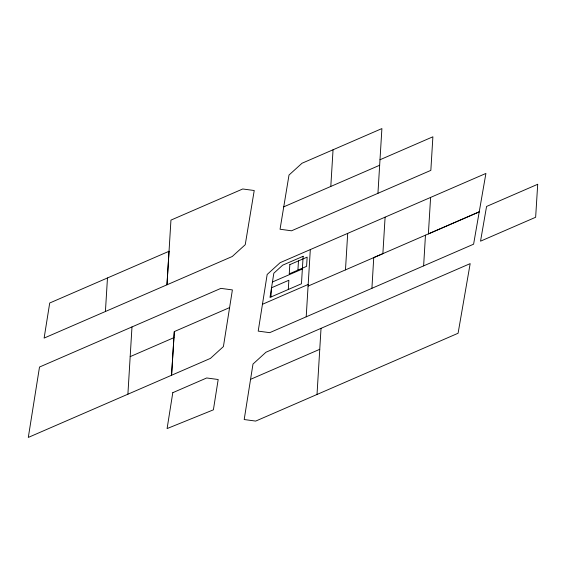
<?xml version="1.0" encoding="UTF-8"?>
<svg xmlns="http://www.w3.org/2000/svg" width="566" height="566" viewBox="0 0 566 566"><rect width="100%" height="100%" fill="white"/><g stroke="black" fill="none" stroke-linecap="round" stroke-linejoin="round"><path stroke-width="0.85" d="M174.3 331.591L171.562 375.251L174.3 331.591L229.598 307.593L232.393 289.912L220.896 288.37L39.507 367.037L28.3 437.426L210.439 358.391L223.407 346.576L229.598 307.593M371.912 288.313L473.601 244.187L485.911 173.437L280.149 262.666L267.166 274.475L258.209 331.117L269.706 332.659L371.912 288.313L373.744 257.608L479.232 211.847L428.377 233.914L430.599 197.421M423.63 265.871L425.462 235.173M105.418 311.498L107.469 277.956M127.895 394.205L131.984 326.922M270.965 296.994L271.531 287.769L288.865 280.248L288.299 289.481M297.921 270.116L298.487 260.884M306.206 316.819L310.31 249.585M317.017 394.467L321.028 328.344M330.799 186.447L333.049 149.778L381.901 128.574L377.939 193.31M308.067 286.106L345.479 269.883L347.694 233.376M385.099 217.153L382.878 253.646L345.479 269.883M250.561 379.333L244.194 419.54L255.69 421.083L458.085 333.254L470.169 263.622L265.963 352.236L252.995 364.051L250.561 379.333L319.762 349.3M379.991 159.754L432.884 136.795L430.846 170.366L291.511 230.801L280.05 229.237L289.007 175.043L302.003 163.249L333.049 149.778M283.743 206.852L379.652 165.258M272.444 281.981L302.364 269.006M130.187 356.63L173.939 337.647M262.447 304.282L308.159 284.472M169.022 251.276L166.97 284.811L170.946 220.117L242.736 188.98L254.226 190.516L245.241 244.696L232.258 256.497L44.12 338.086L49.709 303.008L169.022 251.276M289.82 264.647L289.254 273.873L306.588 266.36L307.154 257.127L289.82 264.647M303.143 256.292L301.459 283.771L270.003 297.412L273.838 273.208L282.682 265.164L303.143 256.292M537.7 184.29L535.648 217.266L480.534 241.173L486.562 206.463L537.7 184.29M172.793 392.684L167.097 428.575L213.389 409.834L218.186 379.51L206.696 377.968L172.793 392.684"/></g></svg>
